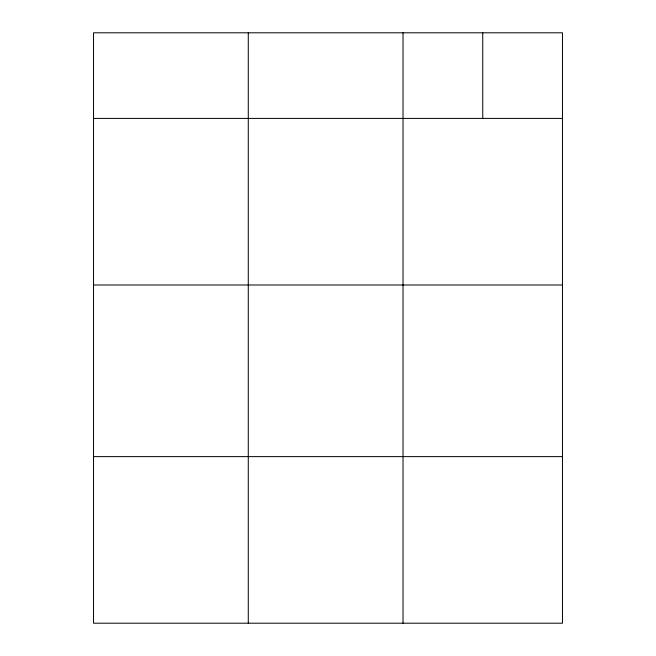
<?xml version="1.0" encoding="UTF-8"?>
<svg xmlns="http://www.w3.org/2000/svg" width="656" height="656" viewBox="0 0 656 656"><rect width="100%" height="100%" fill="white"/><g stroke="black" fill="none" stroke-linecap="round" stroke-linejoin="round"><path stroke-width="0.98" d="M562.471 118.416L562.471 623.2L93.529 623.2L93.529 32.8L562.471 32.8L562.471 118.416L93.529 118.416M93.529 284.991L562.471 284.991M93.529 456.617L562.471 456.617M482.75 32.8L482.75 118.416M403.03 32.8L403.03 623.2M248.28 32.8L248.28 623.2"/></g></svg>
